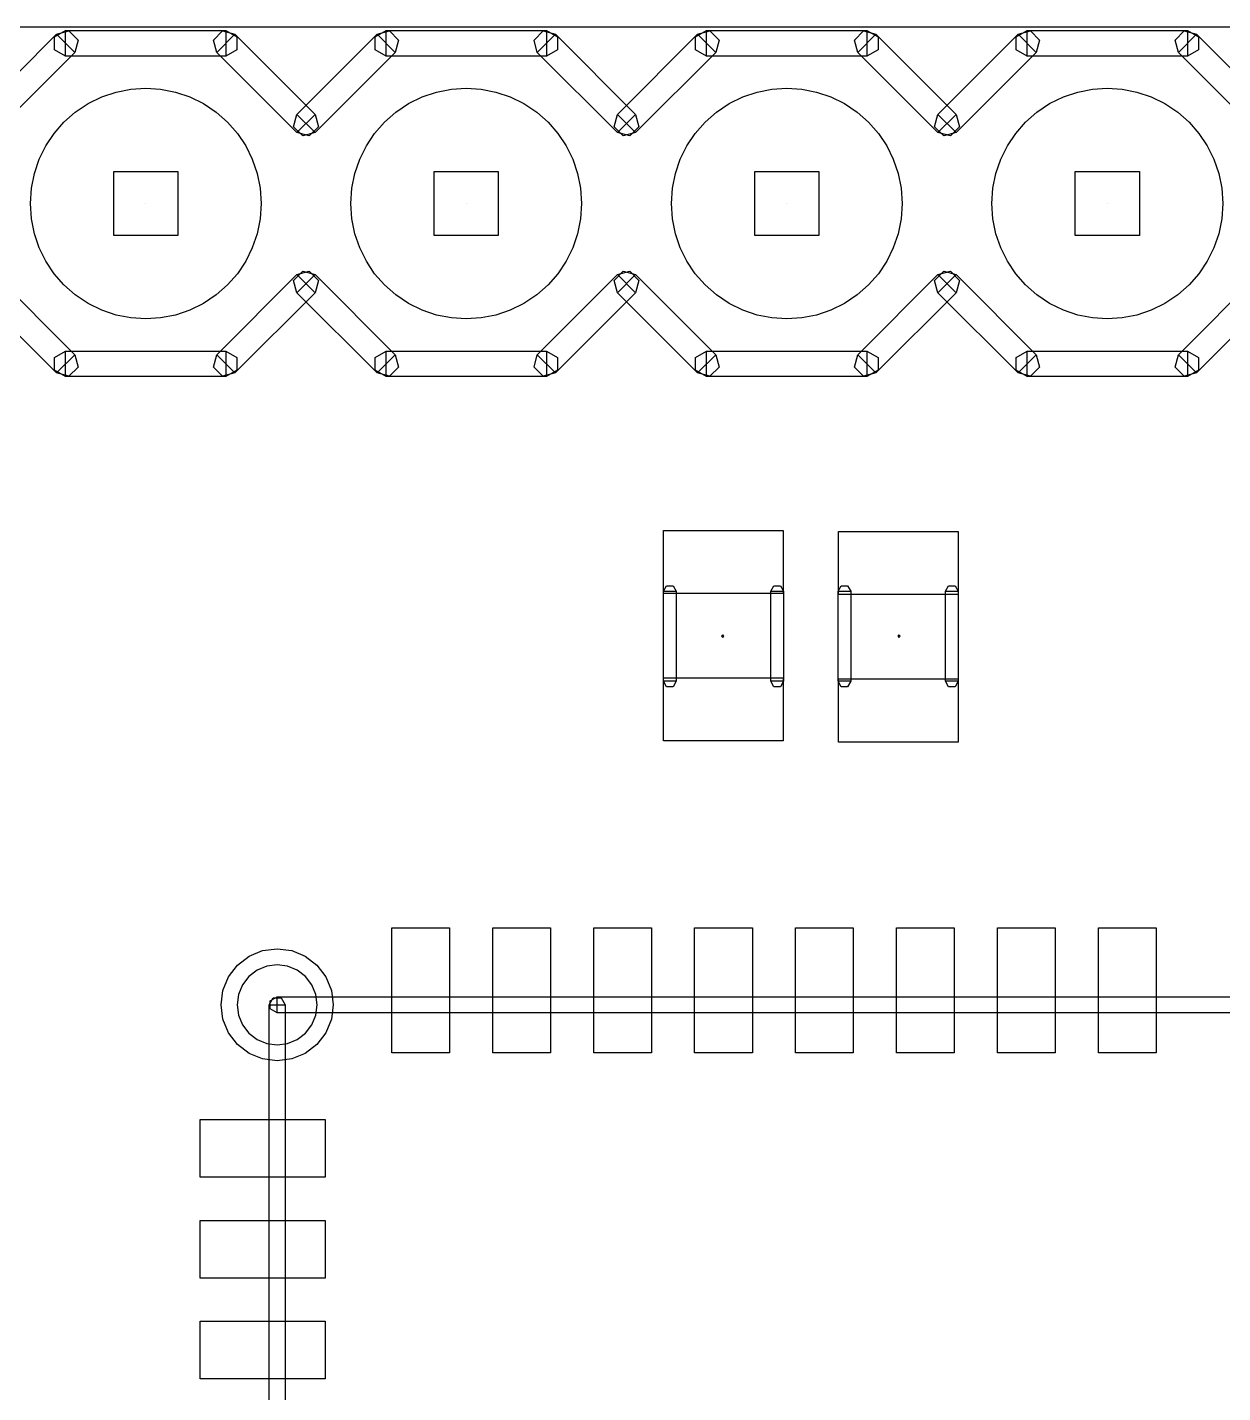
# Model space of a CAD drawing. Extents: x 92.4 to 147.7, y -28.8 to -5.5.
# Drawn here: x 115.81 to 125.28, y -16.28 to -5.46 of the extents above; entities that cross this region are included whole.
import ezdxf

# ---------------------------------------------------------------- set-up
doc = ezdxf.new("R2010")
doc.units = 0
doc.layers.add('LAYER_1', color=7, linetype='CONTINUOUS')

msp = doc.modelspace()

# ---------------------------------------------------------------- linework, layer by layer
at = {"layer": 'LAYER_1'}
for points in [[(138.4653, -5.4627), (93.7614, -5.4627)], [(115.834, -6.8596), (115.842, -6.7385), (115.8656, -6.6211), (115.904, -6.5086), (115.9565, -6.4025), (116.0222, -6.304), (116.1004, -6.2145), (116.1903, -6.1353), (116.2912, -6.0678), (116.4001, -6.0142), (116.5136, -5.9759), (116.6302, -5.9529), (116.7484, -5.9453), (116.8665, -5.9529), (116.9831, -5.9759), (117.0966, -6.0142), (117.2055, -6.0678), (117.3064, -6.1353), (117.3963, -6.2145), (117.4745, -6.304), (117.5402, -6.4025), (117.5927, -6.5086), (117.6311, -6.6211), (117.6547, -6.7386), (117.6627, -6.8597)], [(115.834, -6.8596), (115.842, -6.7385), (115.8656, -6.6211), (115.904, -6.5086), (115.9565, -6.4025), (116.0222, -6.304), (116.1004, -6.2145), (116.1903, -6.1353), (116.2912, -6.0678), (116.4001, -6.0142), (116.5136, -5.9759), (116.6302, -5.9529), (116.7484, -5.9453), (116.8665, -5.9529), (116.9831, -5.9759), (117.0966, -6.0142), (117.2055, -6.0678), (117.3064, -6.1353), (117.3963, -6.2145), (117.4745, -6.304), (117.5402, -6.4025), (117.5927, -6.5086), (117.6311, -6.6211), (117.6547, -6.7386), (117.6627, -6.8597)], [(118.374, -6.8596), (118.382, -6.7385), (118.4056, -6.6211), (118.444, -6.5086), (118.4965, -6.4025), (118.5622, -6.304), (118.6404, -6.2145), (118.7303, -6.1353), (118.8312, -6.0678), (118.9401, -6.0142), (119.0536, -5.9759), (119.1702, -5.9529), (119.2884, -5.9453), (119.4065, -5.9529), (119.5231, -5.9759), (119.6366, -6.0142), (119.7455, -6.0678), (119.8464, -6.1353), (119.9363, -6.2145), (120.0145, -6.304), (120.0802, -6.4025), (120.1327, -6.5086), (120.1711, -6.6211), (120.1947, -6.7386), (120.2027, -6.8597)], [(118.374, -6.8596), (118.382, -6.7385), (118.4056, -6.6211), (118.444, -6.5086), (118.4965, -6.4025), (118.5622, -6.304), (118.6404, -6.2145), (118.7303, -6.1353), (118.8312, -6.0678), (118.9401, -6.0142), (119.0536, -5.9759), (119.1702, -5.9529), (119.2884, -5.9453), (119.4065, -5.9529), (119.5231, -5.9759), (119.6366, -6.0142), (119.7455, -6.0678), (119.8464, -6.1353), (119.9363, -6.2145), (120.0145, -6.304), (120.0802, -6.4025), (120.1327, -6.5086), (120.1711, -6.6211), (120.1947, -6.7386), (120.2027, -6.8597)], [(120.914, -6.8596), (120.922, -6.7385), (120.9456, -6.6211), (120.984, -6.5086), (121.0365, -6.4025), (121.1022, -6.304), (121.1804, -6.2145), (121.2703, -6.1353), (121.3712, -6.0678), (121.4801, -6.0142), (121.5936, -5.9759), (121.7102, -5.9529), (121.8284, -5.9453), (121.9465, -5.9529), (122.0631, -5.9759), (122.1766, -6.0142), (122.2855, -6.0678), (122.3864, -6.1353), (122.4763, -6.2145), (122.5545, -6.304), (122.6202, -6.4025), (122.6727, -6.5086), (122.7111, -6.6211), (122.7347, -6.7386), (122.7427, -6.8597)], [(120.914, -6.8596), (120.922, -6.7385), (120.9456, -6.6211), (120.984, -6.5086), (121.0365, -6.4025), (121.1022, -6.304), (121.1804, -6.2145), (121.2703, -6.1353), (121.3712, -6.0678), (121.4801, -6.0142), (121.5936, -5.9759), (121.7102, -5.9529), (121.8284, -5.9453), (121.9465, -5.9529), (122.0631, -5.9759), (122.1766, -6.0142), (122.2855, -6.0678), (122.3864, -6.1353), (122.4763, -6.2145), (122.5545, -6.304), (122.6202, -6.4025), (122.6727, -6.5086), (122.7111, -6.6211), (122.7347, -6.7386), (122.7427, -6.8597)], [(123.454, -6.8596), (123.462, -6.7385), (123.4856, -6.6211), (123.524, -6.5086), (123.5765, -6.4025), (123.6422, -6.304), (123.7204, -6.2145), (123.8103, -6.1353), (123.9112, -6.0678), (124.0201, -6.0142), (124.1336, -5.9759), (124.2502, -5.9529), (124.3684, -5.9453), (124.4865, -5.9529), (124.6031, -5.9759), (124.7166, -6.0142), (124.8255, -6.0678), (124.9264, -6.1353), (125.0163, -6.2145), (125.0945, -6.304), (125.1602, -6.4025), (125.2127, -6.5086), (125.2511, -6.6211), (125.2747, -6.7386), (125.2827, -6.8597)], [(123.454, -6.8596), (123.462, -6.7385), (123.4856, -6.6211), (123.524, -6.5086), (123.5765, -6.4025), (123.6422, -6.304), (123.7204, -6.2145), (123.8103, -6.1353), (123.9112, -6.0678), (124.0201, -6.0142), (124.1336, -5.9759), (124.2502, -5.9529), (124.3684, -5.9453), (124.4865, -5.9529), (124.6031, -5.9759), (124.7166, -6.0142), (124.8255, -6.0678), (124.9264, -6.1353), (125.0163, -6.2145), (125.0945, -6.304), (125.1602, -6.4025), (125.2127, -6.5086), (125.2511, -6.6211), (125.2747, -6.7386), (125.2827, -6.8597)], [(115.834, -6.8596)], [(117.6627, -6.8597), (117.6547, -6.9808), (117.6311, -7.0982), (117.5927, -7.2107), (117.5402, -7.3168), (117.4745, -7.4153), (117.3963, -7.5048), (117.3064, -7.584), (117.2055, -7.6515), (117.0966, -7.7051), (116.9831, -7.7434), (116.8665, -7.7664), (116.7484, -7.7741), (116.6302, -7.7664), (116.5136, -7.7434), (116.4001, -7.7051), (116.2912, -7.6515), (116.1903, -7.584), (116.1004, -7.5048), (116.0222, -7.4153), (115.9565, -7.3168), (115.904, -7.2107), (115.8656, -7.0982), (115.842, -6.9807), (115.834, -6.8596)], [(115.834, -6.8596)], [(117.6627, -6.8597), (117.6547, -6.9808), (117.6311, -7.0982), (117.5927, -7.2107), (117.5402, -7.3168), (117.4745, -7.4153), (117.3963, -7.5048), (117.3064, -7.584), (117.2055, -7.6515), (117.0966, -7.7051), (116.9831, -7.7434), (116.8665, -7.7664), (116.7484, -7.7741), (116.6302, -7.7664), (116.5136, -7.7434), (116.4001, -7.7051), (116.2912, -7.6515), (116.1903, -7.584), (116.1004, -7.5048), (116.0222, -7.4153), (115.9565, -7.3168), (115.904, -7.2107), (115.8656, -7.0982), (115.842, -6.9807), (115.834, -6.8596)], [(116.2912, -6.8596)], [(116.2912, -6.8596)], [(116.7484, -6.8597), (116.7484, -6.8597), (116.7484, -6.8597), (116.7484, -6.8597), (116.7484, -6.8597), (116.7484, -6.8597), (116.7484, -6.8597)], [(116.7484, -6.8597), (116.7484, -6.8597), (116.7484, -6.8597), (116.7484, -6.8597), (116.7484, -6.8597), (116.7484, -6.8597), (116.7484, -6.8597)], [(116.7484, -6.8597), (116.7484, -6.8597), (116.7484, -6.8597), (116.7484, -6.8597), (116.7484, -6.8597), (116.7484, -6.8597), (116.7484, -6.8597)], [(116.7484, -6.8597), (116.7484, -6.8597), (116.7484, -6.8597), (116.7484, -6.8597), (116.7484, -6.8597), (116.7484, -6.8597), (116.7484, -6.8597)], [(117.6627, -6.8597)], [(117.6627, -6.8597)], [(118.374, -6.8596)], [(120.2027, -6.8597), (120.1947, -6.9808), (120.1711, -7.0982), (120.1327, -7.2107), (120.0802, -7.3168), (120.0145, -7.4153), (119.9363, -7.5048), (119.8464, -7.584), (119.7455, -7.6515), (119.6366, -7.7051), (119.5231, -7.7434), (119.4065, -7.7664), (119.2884, -7.7741), (119.1702, -7.7664), (119.0536, -7.7434), (118.9401, -7.7051), (118.8312, -7.6515), (118.7303, -7.584), (118.6404, -7.5048), (118.5622, -7.4153), (118.4965, -7.3168), (118.444, -7.2107), (118.4056, -7.0982), (118.382, -6.9807), (118.374, -6.8596)], [(118.374, -6.8596)], [(120.2027, -6.8597), (120.1947, -6.9808), (120.1711, -7.0982), (120.1327, -7.2107), (120.0802, -7.3168), (120.0145, -7.4153), (119.9363, -7.5048), (119.8464, -7.584), (119.7455, -7.6515), (119.6366, -7.7051), (119.5231, -7.7434), (119.4065, -7.7664), (119.2884, -7.7741), (119.1702, -7.7664), (119.0536, -7.7434), (118.9401, -7.7051), (118.8312, -7.6515), (118.7303, -7.584), (118.6404, -7.5048), (118.5622, -7.4153), (118.4965, -7.3168), (118.444, -7.2107), (118.4056, -7.0982), (118.382, -6.9807), (118.374, -6.8596)], [(118.8312, -6.8596)], [(118.8312, -6.8596)], [(119.2884, -6.8597), (119.2884, -6.8597), (119.2884, -6.8597), (119.2884, -6.8597), (119.2884, -6.8597), (119.2884, -6.8597), (119.2884, -6.8597)], [(119.2884, -6.8597), (119.2884, -6.8597), (119.2884, -6.8597), (119.2884, -6.8597), (119.2884, -6.8597), (119.2884, -6.8597), (119.2884, -6.8597)], [(119.2884, -6.8597), (119.2884, -6.8597), (119.2884, -6.8597), (119.2884, -6.8597), (119.2884, -6.8597), (119.2884, -6.8597), (119.2884, -6.8597)], [(119.2884, -6.8597), (119.2884, -6.8597), (119.2884, -6.8597), (119.2884, -6.8597), (119.2884, -6.8597), (119.2884, -6.8597), (119.2884, -6.8597)], [(120.2027, -6.8597)], [(120.2027, -6.8597)], [(120.914, -6.8596)], [(122.7427, -6.8597), (122.7347, -6.9808), (122.7111, -7.0982), (122.6727, -7.2107), (122.6202, -7.3168), (122.5545, -7.4153), (122.4763, -7.5048), (122.3864, -7.584), (122.2855, -7.6515), (122.1766, -7.7051), (122.0631, -7.7434), (121.9465, -7.7664), (121.8284, -7.7741), (121.7102, -7.7664), (121.5936, -7.7434), (121.4801, -7.7051), (121.3712, -7.6515), (121.2703, -7.584), (121.1804, -7.5048), (121.1022, -7.4153), (121.0365, -7.3168), (120.984, -7.2107), (120.9456, -7.0982), (120.922, -6.9807), (120.914, -6.8596)], [(120.914, -6.8596)], [(122.7427, -6.8597), (122.7347, -6.9808), (122.7111, -7.0982), (122.6727, -7.2107), (122.6202, -7.3168), (122.5545, -7.4153), (122.4763, -7.5048), (122.3864, -7.584), (122.2855, -7.6515), (122.1766, -7.7051), (122.0631, -7.7434), (121.9465, -7.7664), (121.8284, -7.7741), (121.7102, -7.7664), (121.5936, -7.7434), (121.4801, -7.7051), (121.3712, -7.6515), (121.2703, -7.584), (121.1804, -7.5048), (121.1022, -7.4153), (121.0365, -7.3168), (120.984, -7.2107), (120.9456, -7.0982), (120.922, -6.9807), (120.914, -6.8596)], [(121.3712, -6.8596)], [(121.3712, -6.8596)], [(121.8284, -6.8597), (121.8284, -6.8597), (121.8284, -6.8597), (121.8284, -6.8597), (121.8284, -6.8597), (121.8284, -6.8597), (121.8284, -6.8597)], [(121.8284, -6.8597), (121.8284, -6.8597), (121.8284, -6.8597), (121.8284, -6.8597), (121.8284, -6.8597), (121.8284, -6.8597), (121.8284, -6.8597)], [(121.8284, -6.8597), (121.8284, -6.8597), (121.8284, -6.8597), (121.8284, -6.8597), (121.8284, -6.8597), (121.8284, -6.8597), (121.8284, -6.8597)], [(121.8284, -6.8597), (121.8284, -6.8597), (121.8284, -6.8597), (121.8284, -6.8597), (121.8284, -6.8597), (121.8284, -6.8597), (121.8284, -6.8597)], [(122.7427, -6.8597)], [(122.7427, -6.8597)], [(123.454, -6.8596)], [(125.2827, -6.8597), (125.2747, -6.9808), (125.2511, -7.0982), (125.2127, -7.2107), (125.1602, -7.3168), (125.0945, -7.4153), (125.0163, -7.5048), (124.9264, -7.584), (124.8255, -7.6515), (124.7166, -7.7051), (124.6031, -7.7434), (124.4865, -7.7664), (124.3684, -7.7741), (124.2502, -7.7664), (124.1336, -7.7434), (124.0201, -7.7051), (123.9112, -7.6515), (123.8103, -7.584), (123.7204, -7.5048), (123.6422, -7.4153), (123.5765, -7.3168), (123.524, -7.2107), (123.4856, -7.0982), (123.462, -6.9807), (123.454, -6.8596)], [(123.454, -6.8596)], [(125.2827, -6.8597), (125.2747, -6.9808), (125.2511, -7.0982), (125.2127, -7.2107), (125.1602, -7.3168), (125.0945, -7.4153), (125.0163, -7.5048), (124.9264, -7.584), (124.8255, -7.6515), (124.7166, -7.7051), (124.6031, -7.7434), (124.4865, -7.7664), (124.3684, -7.7741), (124.2502, -7.7664), (124.1336, -7.7434), (124.0201, -7.7051), (123.9112, -7.6515), (123.8103, -7.584), (123.7204, -7.5048), (123.6422, -7.4153), (123.5765, -7.3168), (123.524, -7.2107), (123.4856, -7.0982), (123.462, -6.9807), (123.454, -6.8596)], [(123.9112, -6.8596)], [(123.9112, -6.8596)], [(124.3684, -6.8597), (124.3684, -6.8597), (124.3684, -6.8597), (124.3684, -6.8597), (124.3684, -6.8597), (124.3684, -6.8597), (124.3684, -6.8597)], [(124.3684, -6.8597), (124.3684, -6.8597), (124.3684, -6.8597), (124.3684, -6.8597), (124.3684, -6.8597), (124.3684, -6.8597), (124.3684, -6.8597)], [(124.3684, -6.8597), (124.3684, -6.8597), (124.3684, -6.8597), (124.3684, -6.8597), (124.3684, -6.8597), (124.3684, -6.8597), (124.3684, -6.8597)], [(124.3684, -6.8597), (124.3684, -6.8597), (124.3684, -6.8597), (124.3684, -6.8597), (124.3684, -6.8597), (124.3684, -6.8597), (124.3684, -6.8597)], [(125.2827, -6.8597)], [(125.2827, -6.8597)]]:
    msp.add_lwpolyline(points, dxfattribs=at)
at = {"layer": 'LAYER_1', "color": 53}
for points in [[(115.5502, -6.2965), (115.4065, -6.1528), (116.0415, -5.5178), (116.1852, -5.6615), (115.5502, -6.2965)], [(116.1134, -5.6913), (116.0254, -5.6405), (116.0254, -5.5389), (116.1134, -5.4881)], [(116.0415, -5.5178), (116.1396, -5.4915), (116.2115, -5.5634), (116.1852, -5.6615)], [(116.1134, -5.6913), (116.1134, -5.4881), (117.3834, -5.4881), (117.3834, -5.6913), (116.1134, -5.6913)], [(116.1134, -5.4881)], [(117.3115, -5.6615), (117.2852, -5.5634), (117.3571, -5.4915), (117.4552, -5.5178)], [(117.3115, -5.6615), (117.4552, -5.5178), (118.0902, -6.1528), (117.9465, -6.2965), (117.3115, -5.6615)], [(117.3834, -5.4881), (117.4713, -5.5389), (117.4713, -5.6405), (117.3834, -5.6913)], [(117.4552, -5.5178)], [(118.0902, -6.2965), (117.9465, -6.1528), (118.5815, -5.5178), (118.7252, -5.6615), (118.0902, -6.2965)], [(118.6534, -5.6913), (118.5654, -5.6405), (118.5654, -5.5389), (118.6534, -5.4881)], [(118.5815, -5.5178), (118.6796, -5.4915), (118.7515, -5.5634), (118.7252, -5.6615)], [(118.6534, -5.6913), (118.6534, -5.4881), (119.9234, -5.4881), (119.9234, -5.6913), (118.6534, -5.6913)], [(118.6534, -5.4881)], [(119.8515, -5.6615), (119.8252, -5.5634), (119.8971, -5.4915), (119.9952, -5.5178)], [(120.6302, -6.1528), (120.4865, -6.2965), (119.8515, -5.6615), (119.9952, -5.5178), (120.6302, -6.1528)], [(119.9234, -5.4881), (120.0113, -5.5389), (120.0113, -5.6405), (119.9234, -5.6913)], [(119.9952, -5.5178)], [(120.6302, -6.2965), (120.4865, -6.1528), (121.1215, -5.5178), (121.2652, -5.6615), (120.6302, -6.2965)], [(121.1934, -5.6913), (121.1054, -5.6405), (121.1054, -5.5389), (121.1934, -5.4881)], [(121.1215, -5.5178), (121.2196, -5.4915), (121.2915, -5.5634), (121.2652, -5.6615)], [(121.1934, -5.6913), (121.1934, -5.4881), (122.4634, -5.4881), (122.4634, -5.6913), (121.1934, -5.6913)], [(121.1934, -5.4881)], [(122.3915, -5.6615), (122.3652, -5.5634), (122.4371, -5.4915), (122.5352, -5.5178)], [(123.1702, -6.1528), (123.0265, -6.2965), (122.3915, -5.6615), (122.5352, -5.5178), (123.1702, -6.1528)], [(122.4634, -5.4881), (122.5513, -5.5389), (122.5513, -5.6405), (122.4634, -5.6913)], [(122.5352, -5.5178)], [(123.1702, -6.2965), (123.0265, -6.1528), (123.6615, -5.5178), (123.8052, -5.6615), (123.1702, -6.2965)], [(123.7334, -5.6913), (123.6454, -5.6405), (123.6454, -5.5389), (123.7334, -5.4881)], [(123.6615, -5.5178), (123.7596, -5.4915), (123.8315, -5.5634), (123.8052, -5.6615)], [(123.7334, -5.6913), (123.7334, -5.4881), (125.0034, -5.4881), (125.0034, -5.6913), (123.7334, -5.6913)], [(123.7334, -5.4881)], [(124.9315, -5.6615), (124.9052, -5.5634), (124.9771, -5.4915), (125.0752, -5.5178)], [(124.9315, -5.6615), (125.0752, -5.5178), (125.7102, -6.1528), (125.5665, -6.2965), (124.9315, -5.6615)], [(125.0034, -5.4881), (125.0913, -5.5389), (125.0913, -5.6405), (125.0034, -5.6913)], [(125.0752, -5.5178)], [(116.1133, -5.5896), (116.1133, -5.5897), (116.1133, -5.5897), (116.1133, -5.5897), (116.1134, -5.5897)], [(116.1134, -5.5389)], [(116.1134, -5.5897)], [(116.1134, -5.5897), (116.1134, -5.5897), (116.1134, -5.5897), (116.1134, -5.5897), (116.1134, -5.5897), (116.1134, -5.5897), (116.1134, -5.5897)], [(116.1493, -5.6256)], [(117.3833, -5.5897), (117.3834, -5.5897), (117.3834, -5.5897), (117.3834, -5.5897), (117.3834, -5.5896)], [(117.3834, -5.5897), (117.3834, -5.5897), (117.3834, -5.5897), (117.3834, -5.5897), (117.3834, -5.5897), (117.3834, -5.5897), (117.3834, -5.5897)], [(117.3834, -5.5897)], [(117.4193, -5.5538)], [(118.6533, -5.5896), (118.6533, -5.5897), (118.6533, -5.5897), (118.6533, -5.5897), (118.6534, -5.5897)], [(118.6534, -5.5389)], [(118.6534, -5.5897)], [(118.6534, -5.5897), (118.6534, -5.5897), (118.6534, -5.5897), (118.6534, -5.5897), (118.6534, -5.5897), (118.6534, -5.5897), (118.6534, -5.5897)], [(118.6893, -5.6256)], [(119.9233, -5.5897), (119.9234, -5.5897), (119.9234, -5.5897), (119.9234, -5.5897), (119.9234, -5.5896)], [(119.9234, -5.5897), (119.9234, -5.5897), (119.9234, -5.5897), (119.9234, -5.5897), (119.9234, -5.5897), (119.9234, -5.5897), (119.9234, -5.5897)], [(119.9593, -5.5538)], [(121.1933, -5.5896), (121.1933, -5.5897), (121.1933, -5.5897), (121.1933, -5.5897), (121.1934, -5.5897)], [(121.1934, -5.5389)], [(121.1934, -5.5897)], [(121.1934, -5.5897), (121.1934, -5.5897), (121.1934, -5.5897), (121.1934, -5.5897), (121.1934, -5.5897), (121.1934, -5.5897), (121.1934, -5.5897)], [(121.2293, -5.6256)], [(122.4633, -5.5897), (122.4634, -5.5897), (122.4634, -5.5897), (122.4634, -5.5897), (122.4634, -5.5896)], [(122.4634, -5.5897), (122.4634, -5.5897), (122.4634, -5.5897), (122.4634, -5.5897), (122.4634, -5.5897), (122.4634, -5.5897), (122.4634, -5.5897)], [(122.4993, -5.5538)], [(123.7333, -5.5896), (123.7333, -5.5897), (123.7333, -5.5897), (123.7333, -5.5897), (123.7334, -5.5897)], [(123.7334, -5.5389)], [(123.7334, -5.5897)], [(123.7334, -5.5897), (123.7334, -5.5897), (123.7334, -5.5897), (123.7334, -5.5897), (123.7334, -5.5897), (123.7334, -5.5897), (123.7334, -5.5897)], [(123.7693, -5.6256)], [(125.0033, -5.5897), (125.0034, -5.5897), (125.0034, -5.5897), (125.0034, -5.5897), (125.0034, -5.5896)], [(125.0034, -5.5897), (125.0034, -5.5897), (125.0034, -5.5897), (125.0034, -5.5897), (125.0034, -5.5897), (125.0034, -5.5897), (125.0034, -5.5897)], [(125.0034, -5.5897)], [(125.0393, -5.5538)], [(116.1852, -5.6615)], [(117.3834, -5.6405)], [(117.3834, -5.6913)], [(118.7252, -5.6615)], [(119.9234, -5.6405)], [(119.9234, -5.6913)], [(121.2652, -5.6615)], [(122.4634, -5.6405)], [(122.4634, -5.6913)], [(123.8052, -5.6615)], [(125.0034, -5.6405)], [(125.0034, -5.6913)], [(118.0902, -6.2965), (117.9921, -6.3228), (117.9202, -6.2509), (117.9465, -6.1528)], [(117.9465, -6.1528)], [(118.0902, -6.1528), (118.1165, -6.2509), (118.0446, -6.3228), (117.9465, -6.2965)], [(120.6302, -6.2965), (120.5321, -6.3228), (120.4602, -6.2509), (120.4865, -6.1528)], [(120.4865, -6.1528)], [(120.6302, -6.1528), (120.6565, -6.2509), (120.5846, -6.3228), (120.4865, -6.2965)], [(123.1702, -6.2965), (123.0721, -6.3228), (123.0002, -6.2509), (123.0265, -6.1528)], [(123.0265, -6.1528)], [(123.1702, -6.1528), (123.1965, -6.2509), (123.1246, -6.3228), (123.0265, -6.2965)], [(117.9825, -6.1888)], [(117.9825, -6.2606)], [(118.0184, -6.2247), (118.0184, -6.2246), (118.0184, -6.2246), (118.0184, -6.2246), (118.0183, -6.2246)], [(118.0184, -6.2246), (118.0183, -6.2246), (118.0183, -6.2246), (118.0183, -6.2246), (118.0183, -6.2247)], [(118.0184, -6.2247)], [(120.5225, -6.1888)], [(120.5225, -6.2606)], [(120.5584, -6.2247), (120.5584, -6.2246), (120.5584, -6.2246), (120.5584, -6.2246), (120.5583, -6.2246)], [(120.5584, -6.2246), (120.5583, -6.2246), (120.5583, -6.2246), (120.5583, -6.2246), (120.5583, -6.2247)], [(120.5584, -6.2247)], [(120.5584, -6.2247)], [(123.0625, -6.1888)], [(123.0625, -6.2606)], [(123.0984, -6.2247), (123.0984, -6.2246), (123.0984, -6.2246), (123.0984, -6.2246), (123.0983, -6.2246)], [(123.0984, -6.2246), (123.0983, -6.2246), (123.0983, -6.2246), (123.0983, -6.2246), (123.0983, -6.2247)], [(123.0984, -6.2247)], [(123.0984, -6.2247)], [(117.9465, -6.2965)], [(120.4865, -6.2965)], [(123.0265, -6.2965)], [(116.1852, -8.0578), (116.0415, -8.2015), (115.4065, -7.5665), (115.5502, -7.4228), (116.1852, -8.0578)], [(117.9465, -7.4228), (118.0902, -7.5665), (117.4552, -8.2015), (117.3115, -8.0578), (117.9465, -7.4228)], [(117.9465, -7.5665), (117.9202, -7.4684), (117.9921, -7.3965), (118.0902, -7.4228)], [(117.9465, -7.4228), (118.0446, -7.3965), (118.1165, -7.4684), (118.0902, -7.5665)], [(118.7252, -8.0578), (118.5815, -8.2015), (117.9465, -7.5665), (118.0902, -7.4228), (118.7252, -8.0578)], [(118.0543, -7.4588)], [(118.0902, -7.4228)], [(119.9952, -8.2015), (119.8515, -8.0578), (120.4865, -7.4228), (120.6302, -7.5665), (119.9952, -8.2015)], [(120.4865, -7.5665), (120.4602, -7.4684), (120.5321, -7.3965), (120.6302, -7.4228)], [(120.4865, -7.4228), (120.5846, -7.3965), (120.6565, -7.4684), (120.6302, -7.5665)], [(121.2652, -8.0578), (121.1215, -8.2015), (120.4865, -7.5665), (120.6302, -7.4228), (121.2652, -8.0578)], [(120.5943, -7.4588)], [(120.6302, -7.4228)], [(122.5352, -8.2015), (122.3915, -8.0578), (123.0265, -7.4228), (123.1702, -7.5665), (122.5352, -8.2015)], [(123.0265, -7.5665), (123.0002, -7.4684), (123.0721, -7.3965), (123.1702, -7.4228)], [(123.0265, -7.4228), (123.1246, -7.3965), (123.1965, -7.4684), (123.1702, -7.5665)], [(123.8052, -8.0578), (123.6615, -8.2015), (123.0265, -7.5665), (123.1702, -7.4228), (123.8052, -8.0578)], [(123.1343, -7.4588)], [(123.1702, -7.4228)], [(125.5665, -7.4228), (125.7102, -7.5665), (125.0752, -8.2015), (124.9315, -8.0578), (125.5665, -7.4228)], [(118.0183, -7.4947), (118.0184, -7.4947), (118.0184, -7.4947), (118.0184, -7.4947), (118.0184, -7.4946)], [(118.0183, -7.4946), (118.0183, -7.4947), (118.0183, -7.4947), (118.0183, -7.4947), (118.0184, -7.4947)], [(118.0184, -7.4947)], [(118.0543, -7.5306)], [(118.0902, -7.5665)], [(120.5583, -7.4947), (120.5584, -7.4947), (120.5584, -7.4947), (120.5584, -7.4947), (120.5584, -7.4946)], [(120.5583, -7.4946), (120.5583, -7.4947), (120.5583, -7.4947), (120.5583, -7.4947), (120.5584, -7.4947)], [(120.5943, -7.5306)], [(120.6302, -7.5665)], [(123.0983, -7.4947), (123.0984, -7.4947), (123.0984, -7.4947), (123.0984, -7.4947), (123.0984, -7.4946)], [(123.0983, -7.4946), (123.0983, -7.4947), (123.0983, -7.4947), (123.0983, -7.4947), (123.0984, -7.4947)], [(123.1343, -7.5306)], [(123.1702, -7.5665)], [(116.1134, -8.2313), (116.0254, -8.1805), (116.0254, -8.0789), (116.1134, -8.0281)], [(116.1852, -8.0578), (116.2115, -8.1559), (116.1396, -8.2278), (116.0415, -8.2015)], [(117.3834, -8.0281), (117.3834, -8.2313), (116.1134, -8.2313), (116.1134, -8.0281), (117.3834, -8.0281)], [(116.1134, -8.0281)], [(116.1134, -8.0789)], [(117.4552, -8.2015), (117.3571, -8.2278), (117.2852, -8.1559), (117.3115, -8.0578)], [(117.3115, -8.0578)], [(117.3475, -8.0938)], [(117.3834, -8.0281), (117.4713, -8.0789), (117.4713, -8.1805), (117.3834, -8.2313)], [(118.6534, -8.2313), (118.5654, -8.1805), (118.5654, -8.0789), (118.6534, -8.0281)], [(118.7252, -8.0578), (118.7515, -8.1559), (118.6796, -8.2278), (118.5815, -8.2015)], [(119.9234, -8.0281), (119.9234, -8.2313), (118.6534, -8.2313), (118.6534, -8.0281), (119.9234, -8.0281)], [(118.6534, -8.0281)], [(118.6534, -8.0789)], [(119.9952, -8.2015), (119.8971, -8.2278), (119.8252, -8.1559), (119.8515, -8.0578)], [(119.8515, -8.0578)], [(119.8875, -8.0938)], [(119.9234, -8.0281), (120.0113, -8.0789), (120.0113, -8.1805), (119.9234, -8.2313)], [(121.1934, -8.2313), (121.1054, -8.1805), (121.1054, -8.0789), (121.1934, -8.0281)], [(121.2652, -8.0578), (121.2915, -8.1559), (121.2196, -8.2278), (121.1215, -8.2015)], [(122.4634, -8.0281), (122.4634, -8.2313), (121.1934, -8.2313), (121.1934, -8.0281), (122.4634, -8.0281)], [(121.1934, -8.0281)], [(121.1934, -8.0789)], [(122.5352, -8.2015), (122.4371, -8.2278), (122.3652, -8.1559), (122.3915, -8.0578)], [(122.3915, -8.0578)], [(122.4275, -8.0938)], [(122.4634, -8.0281), (122.5513, -8.0789), (122.5513, -8.1805), (122.4634, -8.2313)], [(123.7334, -8.2313), (123.6454, -8.1805), (123.6454, -8.0789), (123.7334, -8.0281)], [(123.8052, -8.0578), (123.8315, -8.1559), (123.7596, -8.2278), (123.6615, -8.2015)], [(125.0034, -8.0281), (125.0034, -8.2313), (123.7334, -8.2313), (123.7334, -8.0281), (125.0034, -8.0281)], [(123.7334, -8.0281)], [(123.7334, -8.0789)], [(125.0752, -8.2015), (124.9771, -8.2278), (124.9052, -8.1559), (124.9315, -8.0578)], [(124.9315, -8.0578)], [(124.9675, -8.0938)], [(125.0034, -8.0281), (125.0913, -8.0789), (125.0913, -8.1805), (125.0034, -8.2313)], [(116.0415, -8.2015)], [(116.0775, -8.1656)], [(116.1134, -8.1296), (116.1133, -8.1296), (116.1133, -8.1296), (116.1133, -8.1296), (116.1133, -8.1297)], [(116.1134, -8.1297), (116.1134, -8.1297), (116.1134, -8.1297), (116.1134, -8.1297), (116.1134, -8.1297), (116.1134, -8.1297), (116.1134, -8.1297)], [(116.1134, -8.1297)], [(117.3834, -8.1297), (117.3834, -8.1296), (117.3834, -8.1296), (117.3834, -8.1296), (117.3833, -8.1296)], [(117.3834, -8.1297)], [(117.3834, -8.1297), (117.3834, -8.1297), (117.3834, -8.1297), (117.3834, -8.1297), (117.3834, -8.1297), (117.3834, -8.1297), (117.3834, -8.1297)], [(117.3834, -8.1805)], [(118.5815, -8.2015)], [(118.6175, -8.1656)], [(118.6534, -8.1296), (118.6533, -8.1296), (118.6533, -8.1296), (118.6533, -8.1296), (118.6533, -8.1297)], [(118.6534, -8.1297), (118.6534, -8.1297), (118.6534, -8.1297), (118.6534, -8.1297), (118.6534, -8.1297), (118.6534, -8.1297), (118.6534, -8.1297)], [(118.6534, -8.1297)], [(119.9234, -8.1297), (119.9234, -8.1296), (119.9234, -8.1296), (119.9234, -8.1296), (119.9233, -8.1296)], [(119.9234, -8.1297)], [(119.9234, -8.1297), (119.9234, -8.1297), (119.9234, -8.1297), (119.9234, -8.1297), (119.9234, -8.1297), (119.9234, -8.1297), (119.9234, -8.1297)], [(119.9234, -8.1297)], [(119.9234, -8.1805)], [(121.1215, -8.2015)], [(121.1575, -8.1656)], [(121.1934, -8.1296), (121.1933, -8.1296), (121.1933, -8.1296), (121.1933, -8.1296), (121.1933, -8.1297)], [(121.1934, -8.1297), (121.1934, -8.1297), (121.1934, -8.1297), (121.1934, -8.1297), (121.1934, -8.1297), (121.1934, -8.1297), (121.1934, -8.1297)], [(121.1934, -8.1297)], [(122.4634, -8.1297), (122.4634, -8.1296), (122.4634, -8.1296), (122.4634, -8.1296), (122.4633, -8.1296)], [(122.4634, -8.1297)], [(122.4634, -8.1297), (122.4634, -8.1297), (122.4634, -8.1297), (122.4634, -8.1297), (122.4634, -8.1297), (122.4634, -8.1297), (122.4634, -8.1297)], [(122.4634, -8.1297)], [(122.4634, -8.1805)], [(123.6615, -8.2015)], [(123.6975, -8.1656)], [(123.7334, -8.1296), (123.7333, -8.1296), (123.7333, -8.1296), (123.7333, -8.1296), (123.7333, -8.1297)], [(123.7334, -8.1297), (123.7334, -8.1297), (123.7334, -8.1297), (123.7334, -8.1297), (123.7334, -8.1297), (123.7334, -8.1297), (123.7334, -8.1297)], [(123.7334, -8.1297)], [(125.0034, -8.1297), (125.0034, -8.1296), (125.0034, -8.1296), (125.0034, -8.1296), (125.0033, -8.1296)], [(125.0034, -8.1297)], [(125.0034, -8.1297), (125.0034, -8.1297), (125.0034, -8.1297), (125.0034, -8.1297), (125.0034, -8.1297), (125.0034, -8.1297), (125.0034, -8.1297)], [(125.0034, -8.1805)], [(117.3834, -8.2313)], [(119.9234, -8.2313)], [(122.4634, -8.2313)], [(125.0034, -8.2313)], [(120.8506, -9.9327), (120.876, -9.8887), (120.9268, -9.8887), (120.9522, -9.9327)], [(120.8506, -9.9327), (120.9522, -9.9327), (120.9522, -10.6447), (120.8506, -10.6447), (120.8506, -9.9327)], [(120.9014, -9.9327)], [(120.9014, -9.9327), (120.9014, -9.9327), (120.9014, -9.9327), (120.9014, -9.9327), (120.9014, -9.9327), (120.9014, -9.9327), (120.9014, -9.9327)], [(120.9268, -9.9327)], [(120.9522, -9.9327)], [(121.7016, -9.9327), (121.727, -9.8887), (121.7778, -9.8887), (121.8032, -9.9327)], [(121.7016, -9.9327), (121.8032, -9.9327), (121.8032, -10.6447), (121.7016, -10.6447), (121.7016, -9.9327)], [(121.7524, -9.9327)], [(121.7524, -9.9327), (121.7524, -9.9327), (121.7524, -9.9327), (121.7524, -9.9327), (121.7524, -9.9327), (121.7524, -9.9327), (121.7524, -9.9327)], [(121.7778, -9.9327)], [(121.8032, -9.9327)], [(122.2346, -9.9327), (122.26, -9.8887), (122.3108, -9.8887), (122.3362, -9.9327)], [(122.3362, -10.6447), (122.2346, -10.6447), (122.2346, -9.9327), (122.3362, -9.9327), (122.3362, -10.6447)], [(122.2854, -9.9327), (122.2854, -9.9327), (122.2854, -9.9327), (122.2854, -9.9327), (122.2854, -9.9327), (122.2854, -9.9327), (122.2854, -9.9327)], [(122.3108, -9.9327)], [(122.3362, -9.9327)], [(123.0856, -9.9327), (123.111, -9.8887), (123.1618, -9.8887), (123.1872, -9.9327)], [(123.1872, -10.6447), (123.0856, -10.6447), (123.0856, -9.9327), (123.1872, -9.9327), (123.1872, -10.6447)], [(123.1364, -9.9327), (123.1364, -9.9327), (123.1364, -9.9327), (123.1364, -9.9327), (123.1364, -9.9327), (123.1364, -9.9327), (123.1364, -9.9327)], [(123.1618, -9.9327)], [(123.1872, -9.9327)], [(120.8506, -10.6447)], [(120.9522, -10.6447), (120.9268, -10.6886), (120.876, -10.6886), (120.8506, -10.6447)], [(120.876, -10.6447)], [(120.9014, -10.6447), (120.9014, -10.6447), (120.9014, -10.6447), (120.9014, -10.6447), (120.9014, -10.6447), (120.9014, -10.6447), (120.9014, -10.6447)], [(121.7016, -10.6447)], [(121.8032, -10.6447), (121.7778, -10.6886), (121.727, -10.6886), (121.7016, -10.6447)], [(121.727, -10.6447)], [(121.7524, -10.6447), (121.7524, -10.6447), (121.7524, -10.6447), (121.7524, -10.6447), (121.7524, -10.6447), (121.7524, -10.6447), (121.7524, -10.6447)], [(122.2346, -10.6447)], [(122.3362, -10.6447), (122.3108, -10.6886), (122.26, -10.6886), (122.2346, -10.6447)], [(122.26, -10.6447)], [(122.2854, -10.6447)], [(122.2854, -10.6447), (122.2854, -10.6447), (122.2854, -10.6447), (122.2854, -10.6447), (122.2854, -10.6447), (122.2854, -10.6447), (122.2854, -10.6447)], [(123.0856, -10.6447)], [(123.1872, -10.6447), (123.1618, -10.6886), (123.111, -10.6886), (123.0856, -10.6447)], [(123.111, -10.6447)], [(123.1364, -10.6447)], [(123.1364, -10.6447), (123.1364, -10.6447), (123.1364, -10.6447), (123.1364, -10.6447), (123.1364, -10.6447), (123.1364, -10.6447), (123.1364, -10.6447)], [(117.7898, -13.6542), (117.6738, -13.6388), (117.5675, -13.5946), (117.4761, -13.5246), (117.4048, -13.4319), (117.3601, -13.3238), (117.3453, -13.2097), (117.3601, -13.0955), (117.4048, -12.9874), (117.4761, -12.8947), (117.5675, -12.8247), (117.6738, -12.7806), (117.7898, -12.7652)], [(117.7898, -12.7652), (117.9058, -12.7806), (118.012, -12.8247), (118.1034, -12.8947), (118.1747, -12.9874), (118.2194, -13.0955), (118.2343, -13.2097), (118.2194, -13.3238), (118.1747, -13.4319), (118.1034, -13.5246), (118.012, -13.5946), (117.9058, -13.6388), (117.7898, -13.6542)], [(117.7898, -12.7652)], [(117.7898, -12.8922), (117.7069, -12.9032), (117.631, -12.9347), (117.5657, -12.9847), (117.5148, -13.0509), (117.4829, -13.1281), (117.4723, -13.2097), (117.4829, -13.2912), (117.5148, -13.3684), (117.5657, -13.4346), (117.631, -13.4846), (117.7069, -13.5162), (117.7898, -13.5272)], [(117.7898, -13.5272), (117.8726, -13.5162), (117.9485, -13.4846), (118.0138, -13.4346), (118.0647, -13.3684), (118.0966, -13.2912), (118.1072, -13.2097), (118.0966, -13.1281), (118.0647, -13.0509), (118.0138, -12.9847), (117.9485, -12.9347), (117.8726, -12.9032), (117.7898, -12.8922)], [(117.7263, -13.2097), (117.7581, -13.1547), (117.8216, -13.1547), (117.8533, -13.2097)], [(117.7898, -13.2732), (117.7347, -13.2414), (117.7347, -13.1779), (117.7898, -13.1461)], [(117.7898, -13.1461)], [(117.7898, -13.2732), (117.7898, -13.1462), (125.6638, -13.1462), (125.6638, -13.2732), (117.7898, -13.2732)], [(117.7898, -13.1779)], [(117.8533, -21.0837), (117.7263, -21.0837), (117.7263, -13.2097), (117.8533, -13.2097), (117.8533, -21.0837)], [(117.7898, -13.2096), (117.7897, -13.2096), (117.7897, -13.2097), (117.7898, -13.2097)], [(117.7898, -13.2097)], [(117.7898, -13.2097), (117.7898, -13.2097), (117.7898, -13.2097), (117.7898, -13.2097), (117.7898, -13.2097), (117.7898, -13.2097), (117.7898, -13.2097)], [(117.7898, -13.2732)], [(117.8216, -13.2097)], [(117.8533, -13.2097)], [(117.7898, -13.6542)]]:
    msp.add_lwpolyline(points, dxfattribs=at)
at = {"layer": 'LAYER_1'}
for points in [[(117.0024, -6.6056), (117.0024, -7.1137), (116.4944, -7.1137), (116.4944, -6.6056), (117.0024, -6.6056)], [(119.5424, -6.6056), (119.5424, -7.1137), (119.0344, -7.1137), (119.0344, -6.6056), (119.5424, -6.6056)], [(122.0824, -6.6056), (122.0824, -7.1137), (121.5744, -7.1137), (121.5744, -6.6056), (122.0824, -6.6056)], [(124.6224, -6.6056), (124.6224, -7.1137), (124.1144, -7.1137), (124.1144, -6.6056), (124.6224, -6.6056)], [(120.8505, -9.4504), (121.8004, -9.4504), (121.8004, -9.9505), (120.8505, -9.9505), (120.8505, -9.4504)], [(123.1872, -9.9584), (122.2373, -9.9584), (122.2373, -9.4583), (123.1872, -9.4583), (123.1872, -9.9584)], [(121.3304, -10.2886), (121.3204, -10.2787), (121.3104, -10.2886), (121.3203, -10.2986), (121.3303, -10.2887)], [(122.7274, -10.2886), (122.7174, -10.2787), (122.7074, -10.2886), (122.7173, -10.2986), (122.7273, -10.2887)], [(120.8505, -10.6188), (121.8004, -10.6188), (121.8004, -11.1189), (120.8505, -11.1189), (120.8505, -10.6188)], [(123.1872, -11.1269), (122.2373, -11.1269), (122.2373, -10.6268), (123.1872, -10.6268), (123.1872, -11.1269)], [(118.6982, -13.5906), (118.6982, -12.6001), (119.1554, -12.6001), (119.1554, -13.5906), (118.6982, -13.5906)], [(119.4982, -13.5906), (119.4982, -12.6001), (119.9554, -12.6001), (119.9554, -13.5906), (119.4982, -13.5906)], [(120.2982, -13.5906), (120.2982, -12.6001), (120.7554, -12.6001), (120.7554, -13.5906), (120.2982, -13.5906)], [(121.0982, -13.5906), (121.0982, -12.6001), (121.5554, -12.6001), (121.5554, -13.5906), (121.0982, -13.5906)], [(121.8982, -13.5906), (121.8982, -12.6001), (122.3554, -12.6001), (122.3554, -13.5906), (121.8982, -13.5906)], [(122.6982, -13.5906), (122.6982, -12.6001), (123.1554, -12.6001), (123.1554, -13.5906), (122.6982, -13.5906)], [(123.4982, -13.5906), (123.4982, -12.6001), (123.9554, -12.6001), (123.9554, -13.5906), (123.4982, -13.5906)], [(124.2982, -13.5906), (124.2982, -12.6001), (124.7554, -12.6001), (124.7554, -13.5906), (124.2982, -13.5906)], [(117.1802, -14.5752), (117.1802, -14.1181), (118.1708, -14.1181), (118.1708, -14.5752), (117.1802, -14.5752)], [(117.1802, -15.3752), (117.1802, -14.9181), (118.1708, -14.9181), (118.1708, -15.3752), (117.1802, -15.3752)], [(117.1802, -16.1752), (117.1802, -15.7181), (118.1708, -15.7181), (118.1708, -16.1752), (117.1802, -16.1752)]]:
    msp.add_lwpolyline(points, close=True, dxfattribs=at)

doc.saveas('drawing.dxf')
